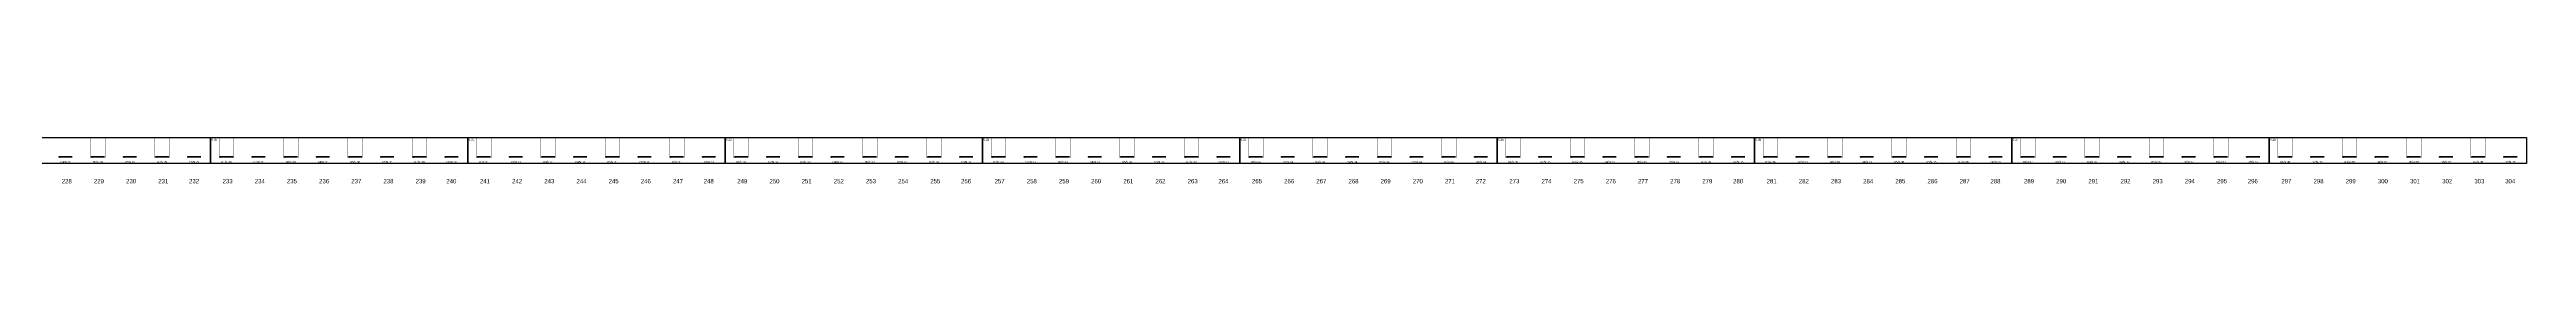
# Model space of a CAD drawing. Header units: inches. Extents: x -257 to 21868, y -296 to 108.
# Drawn here: x 16324 to 21868, y -57 to 46 of the extents above; entities that cross this region are included whole.
import ezdxf
from ezdxf.enums import TextEntityAlignment as Align

# ---------------------------------------------------------------- set-up
doc = ezdxf.new("R2010")
doc.units = ezdxf.units.IN
doc.header["$MEASUREMENT"] = 0
doc.layers.get('Defpoints').update_dxf_attribs({"color": 3})
doc.layers.add('NSE-Border', color=156, linetype='Continuous', plot=False)
doc.layers.add('NSE-Detail Border', color=7, linetype='Continuous')
doc.layers.add('NSE-Elev-Title', color=51, linetype='Continuous', lineweight=40)
doc.styles.add('004 - NSSM - Standard', font='arial.ttf', dxfattribs={"height": 0.4})
doc.styles.add('008 - NSSM - Standard', font='arial.ttf', dxfattribs={"height": 0.8})
doc.styles.add('048 - NSSM - Standard', font='arial.ttf', dxfattribs={"height": 4.8})
doc.styles.add('096 - NSSM - Standard', font='arial.ttf', dxfattribs={"height": 9.6})

# ---------------------------------------------------------------- blocks, each defined once
blk = doc.blocks.new('*U11')
at = {"ltscale": 0.0625}
blk.add_wipeout([(8.2, 1), (0, 1), (0, 0), (8.2, 0)], dxfattribs=at)
at = {"layer": 'Defpoints'}
blk.add_circle((0.7, 0.6), 0.281, dxfattribs=at)
at = {"layer": 'NSE-Border', "ltscale": 0.0625, "const_width": 0.1}
blk.add_lwpolyline([(0, 0), (8.2, 0), (8.2, 11.3), (0, 11.3)], close=True, dxfattribs=at)
at = {"layer": 'NSE-Elev-Title'}
blk.add_line((0.9, 0.6), (7.8, 0.6), dxfattribs=at)
at = {"layer": 'Defpoints', "style": '008 - NSSM - Standard'}
blk.add_attdef('DETAIL_NUMBER', text='', height=0.163, dxfattribs=at).set_placement((0.7, 0.6), align=Align.MIDDLE_CENTER)
at = {"layer": 'NSE-Elev-Title', "style": '004 - NSSM - Standard'}
blk.add_text('ARCH REF:', height=0.1, dxfattribs=at).set_placement((1.4, 0.5), align=Align.MIDDLE_CENTER)
for tag, p in [('DETAIL_DESCRIPTION', (1, 0.6)), ('ARCH_REF', (1.8, 0.4))]:
    blk.add_attdef(tag, p, '', height=0.1, dxfattribs=at)

msp = doc.modelspace()

# ---------------------------------------------------------------- block references
at = {"layer": 'NSE-Detail Border', "xscale": 4, "yscale": 4, "zscale": 4}
for p, values in [((16343.60623, 0.25), {'DETAIL_DESCRIPTION': 'Description', 'ARCH_REF': 'None', 'DETAIL_NUMBER': '04'}), ((16415.60623, 0.25), {'DETAIL_DESCRIPTION': 'Description', 'ARCH_REF': 'None', 'DETAIL_NUMBER': '05'}), ((16487.60623, 0.25), {'DETAIL_DESCRIPTION': 'Description', 'ARCH_REF': 'None', 'DETAIL_NUMBER': '06'}), ((16559.60623, 0.25), {'DETAIL_DESCRIPTION': 'Description', 'ARCH_REF': 'None', 'DETAIL_NUMBER': '07'}), ((16631.60623, 0.25), {'DETAIL_DESCRIPTION': 'Description', 'ARCH_REF': 'None', 'DETAIL_NUMBER': '08'}), ((16775.60623, 0.25), {'DETAIL_DESCRIPTION': 'Description', 'ARCH_REF': 'None', 'DETAIL_NUMBER': '02'}), ((16847.60623, 0.25), {'DETAIL_DESCRIPTION': 'Description', 'ARCH_REF': 'None', 'DETAIL_NUMBER': '03'}), ((16919.60623, 0.25), {'DETAIL_DESCRIPTION': 'Description', 'ARCH_REF': 'None', 'DETAIL_NUMBER': '04'}), ((16991.60623, 0.25), {'DETAIL_DESCRIPTION': 'Description', 'ARCH_REF': 'None', 'DETAIL_NUMBER': '05'}), ((17063.60623, 0.25), {'DETAIL_DESCRIPTION': 'Description', 'ARCH_REF': 'None', 'DETAIL_NUMBER': '06'}), ((17135.60623, 0.25), {'DETAIL_DESCRIPTION': 'Description', 'ARCH_REF': 'None', 'DETAIL_NUMBER': '07'}), ((17207.60623, 0.25), {'DETAIL_DESCRIPTION': 'Description', 'ARCH_REF': 'None', 'DETAIL_NUMBER': '08'}), ((17351.60623, 0.25), {'DETAIL_DESCRIPTION': 'Description', 'ARCH_REF': 'None', 'DETAIL_NUMBER': '02'}), ((17423.60623, 0.25), {'DETAIL_DESCRIPTION': 'Description', 'ARCH_REF': 'None', 'DETAIL_NUMBER': '03'}), ((17495.60623, 0.25), {'DETAIL_DESCRIPTION': 'Description', 'ARCH_REF': 'None', 'DETAIL_NUMBER': '04'}), ((17567.60623, 0.25), {'DETAIL_DESCRIPTION': 'Description', 'ARCH_REF': 'None', 'DETAIL_NUMBER': '05'}), ((17639.60623, 0.25), {'DETAIL_DESCRIPTION': 'Description', 'ARCH_REF': 'None', 'DETAIL_NUMBER': '06'}), ((17711.60623, 0.25), {'DETAIL_DESCRIPTION': 'Description', 'ARCH_REF': 'None', 'DETAIL_NUMBER': '07'}), ((17783.60623, 0.25), {'DETAIL_DESCRIPTION': 'Description', 'ARCH_REF': 'None', 'DETAIL_NUMBER': '08'}), ((17927.60623, 0.25), {'DETAIL_DESCRIPTION': 'Description', 'ARCH_REF': 'None', 'DETAIL_NUMBER': '02'}), ((17999.60623, 0.25), {'DETAIL_DESCRIPTION': 'Description', 'ARCH_REF': 'None', 'DETAIL_NUMBER': '03'}), ((18071.60623, 0.25), {'DETAIL_DESCRIPTION': 'Description', 'ARCH_REF': 'None', 'DETAIL_NUMBER': '04'}), ((18143.60623, 0.25), {'DETAIL_DESCRIPTION': 'Description', 'ARCH_REF': 'None', 'DETAIL_NUMBER': '05'}), ((18215.60623, 0.25), {'DETAIL_DESCRIPTION': 'Description', 'ARCH_REF': 'None', 'DETAIL_NUMBER': '06'}), ((18287.60623, 0.25), {'DETAIL_DESCRIPTION': 'Description', 'ARCH_REF': 'None', 'DETAIL_NUMBER': '07'}), ((18359.60623, 0.25), {'DETAIL_DESCRIPTION': 'Description', 'ARCH_REF': 'None', 'DETAIL_NUMBER': '08'}), ((18503.60623, 0.25), {'DETAIL_DESCRIPTION': 'Description', 'ARCH_REF': 'None', 'DETAIL_NUMBER': '02'}), ((18575.60623, 0.25), {'DETAIL_DESCRIPTION': 'Description', 'ARCH_REF': 'None', 'DETAIL_NUMBER': '03'}), ((18647.60623, 0.25), {'DETAIL_DESCRIPTION': 'Description', 'ARCH_REF': 'None', 'DETAIL_NUMBER': '04'}), ((18719.60623, 0.25), {'DETAIL_DESCRIPTION': 'Description', 'ARCH_REF': 'None', 'DETAIL_NUMBER': '05'}), ((18791.60623, 0.25), {'DETAIL_DESCRIPTION': 'Description', 'ARCH_REF': 'None', 'DETAIL_NUMBER': '06'}), ((18863.60623, 0.25), {'DETAIL_DESCRIPTION': 'Description', 'ARCH_REF': 'None', 'DETAIL_NUMBER': '07'}), ((18935.60623, 0.25), {'DETAIL_DESCRIPTION': 'Description', 'ARCH_REF': 'None', 'DETAIL_NUMBER': '08'}), ((19079.60623, 0.25), {'DETAIL_DESCRIPTION': 'Description', 'ARCH_REF': 'None', 'DETAIL_NUMBER': '02'}), ((19151.60623, 0.25), {'DETAIL_DESCRIPTION': 'Description', 'ARCH_REF': 'None', 'DETAIL_NUMBER': '03'}), ((19223.60623, 0.25), {'DETAIL_DESCRIPTION': 'Description', 'ARCH_REF': 'None', 'DETAIL_NUMBER': '04'}), ((19295.60623, 0.25), {'DETAIL_DESCRIPTION': 'Description', 'ARCH_REF': 'None', 'DETAIL_NUMBER': '05'}), ((19367.60623, 0.25), {'DETAIL_DESCRIPTION': 'Description', 'ARCH_REF': 'None', 'DETAIL_NUMBER': '06'}), ((19439.60623, 0.25), {'DETAIL_DESCRIPTION': 'Description', 'ARCH_REF': 'None', 'DETAIL_NUMBER': '07'}), ((19511.60623, 0.25), {'DETAIL_DESCRIPTION': 'Description', 'ARCH_REF': 'None', 'DETAIL_NUMBER': '08'}), ((19655.60623, 0.25), {'DETAIL_DESCRIPTION': 'Description', 'ARCH_REF': 'None', 'DETAIL_NUMBER': '02'}), ((19727.60623, 0.25), {'DETAIL_DESCRIPTION': 'Description', 'ARCH_REF': 'None', 'DETAIL_NUMBER': '03'}), ((19799.60623, 0.25), {'DETAIL_DESCRIPTION': 'Description', 'ARCH_REF': 'None', 'DETAIL_NUMBER': '04'}), ((19871.60623, 0.25), {'DETAIL_DESCRIPTION': 'Description', 'ARCH_REF': 'None', 'DETAIL_NUMBER': '05'}), ((19943.60623, 0.25), {'DETAIL_DESCRIPTION': 'Description', 'ARCH_REF': 'None', 'DETAIL_NUMBER': '06'}), ((20015.60623, 0.25), {'DETAIL_DESCRIPTION': 'Description', 'ARCH_REF': 'None', 'DETAIL_NUMBER': '07'}), ((20087.60623, 0.25), {'DETAIL_DESCRIPTION': 'Description', 'ARCH_REF': 'None', 'DETAIL_NUMBER': '08'}), ((20231.60623, 0.25), {'DETAIL_DESCRIPTION': 'Description', 'ARCH_REF': 'None', 'DETAIL_NUMBER': '02'}), ((20303.60623, 0.25), {'DETAIL_DESCRIPTION': 'Description', 'ARCH_REF': 'None', 'DETAIL_NUMBER': '03'}), ((20375.60623, 0.25), {'DETAIL_DESCRIPTION': 'Description', 'ARCH_REF': 'None', 'DETAIL_NUMBER': '04'}), ((20447.60623, 0.25), {'DETAIL_DESCRIPTION': 'Description', 'ARCH_REF': 'None', 'DETAIL_NUMBER': '05'}), ((20519.60623, 0.25), {'DETAIL_DESCRIPTION': 'Description', 'ARCH_REF': 'None', 'DETAIL_NUMBER': '06'}), ((20591.60623, 0.25), {'DETAIL_DESCRIPTION': 'Description', 'ARCH_REF': 'None', 'DETAIL_NUMBER': '07'}), ((20663.60623, 0.25), {'DETAIL_DESCRIPTION': 'Description', 'ARCH_REF': 'None', 'DETAIL_NUMBER': '08'}), ((20807.60623, 0.25), {'DETAIL_DESCRIPTION': 'Description', 'ARCH_REF': 'None', 'DETAIL_NUMBER': '02'}), ((20879.60623, 0.25), {'DETAIL_DESCRIPTION': 'Description', 'ARCH_REF': 'None', 'DETAIL_NUMBER': '03'}), ((20951.60623, 0.25), {'DETAIL_DESCRIPTION': 'Description', 'ARCH_REF': 'None', 'DETAIL_NUMBER': '04'}), ((21023.60623, 0.25), {'DETAIL_DESCRIPTION': 'Description', 'ARCH_REF': 'None', 'DETAIL_NUMBER': '05'}), ((21095.60623, 0.25), {'DETAIL_DESCRIPTION': 'Description', 'ARCH_REF': 'None', 'DETAIL_NUMBER': '06'}), ((21167.60623, 0.25), {'DETAIL_DESCRIPTION': 'Description', 'ARCH_REF': 'None', 'DETAIL_NUMBER': '07'}), ((21239.60623, 0.25), {'DETAIL_DESCRIPTION': 'Description', 'ARCH_REF': 'None', 'DETAIL_NUMBER': '08'}), ((21383.60623, 0.25), {'DETAIL_DESCRIPTION': 'Description', 'ARCH_REF': 'None', 'DETAIL_NUMBER': '02'}), ((21455.60623, 0.25), {'DETAIL_DESCRIPTION': 'Description', 'ARCH_REF': 'None', 'DETAIL_NUMBER': '03'}), ((21527.60623, 0.25), {'DETAIL_DESCRIPTION': 'Description', 'ARCH_REF': 'None', 'DETAIL_NUMBER': '04'}), ((21599.60623, 0.25), {'DETAIL_DESCRIPTION': 'Description', 'ARCH_REF': 'None', 'DETAIL_NUMBER': '05'}), ((21671.60623, 0.25), {'DETAIL_DESCRIPTION': 'Description', 'ARCH_REF': 'None', 'DETAIL_NUMBER': '06'}), ((21743.60623, 0.25), {'DETAIL_DESCRIPTION': 'Description', 'ARCH_REF': 'None', 'DETAIL_NUMBER': '07'}), ((21815.60623, 0.25), {'DETAIL_DESCRIPTION': 'Description', 'ARCH_REF': 'None', 'DETAIL_NUMBER': '08'})]:
    msp.add_blockref('*U11', p, dxfattribs=at).add_auto_attribs(values)

# ---------------------------------------------------------------- texts
at = {"layer": 'Defpoints', "char_height": 9.6, "attachment_point": 5, "style": '096 - NSSM - Standard'}
for s, insert in [('228', (16362.55361, -51.7797)), ('229', (16434.55361, -51.7797)), ('230', (16506.55361, -51.7797)), ('231', (16578.55361, -51.7797)), ('232', (16647.43356, -51.7797)), ('233', (16722.55361, -51.78298)), ('234', (16794.55361, -51.7797)), ('235', (16866.55361, -51.7797)), ('236', (16938.55361, -51.7797)), ('237', (17010.55361, -51.7797)), ('238', (17082.55361, -51.7797)), ('239', (17154.55361, -51.7797)), ('240', (17223.43356, -51.7797)), ('241', (17298.55361, -51.78298)), ('242', (17370.55361, -51.7797)), ('243', (17442.55361, -51.7797)), ('244', (17514.55361, -51.7797)), ('245', (17586.55361, -51.7797)), ('246', (17658.55361, -51.7797)), ('247', (17730.55361, -51.7797)), ('248', (17799.43356, -51.7797)), ('249', (17874.55361, -51.78298)), ('250', (17946.55361, -51.7797)), ('251', (18018.55361, -51.7797)), ('252', (18090.55361, -51.7797)), ('253', (18162.55361, -51.7797)), ('254', (18234.55361, -51.7797)), ('255', (18306.55361, -51.7797)), ('256', (18375.43356, -51.7797)), ('257', (18450.55361, -51.78298)), ('258', (18522.55361, -51.7797)), ('259', (18594.55361, -51.7797)), ('260', (18666.55361, -51.7797)), ('261', (18738.55361, -51.7797)), ('262', (18810.55361, -51.7797)), ('263', (18882.55361, -51.7797)), ('264', (18951.43356, -51.7797)), ('265', (19026.55361, -51.78298)), ('266', (19098.55361, -51.7797)), ('267', (19170.55361, -51.7797)), ('268', (19242.55361, -51.7797)), ('269', (19314.55361, -51.7797)), ('270', (19386.55361, -51.7797)), ('271', (19458.55361, -51.7797)), ('272', (19527.43356, -51.7797)), ('273', (19602.55361, -51.78298)), ('274', (19674.55361, -51.7797)), ('275', (19746.55361, -51.7797)), ('276', (19818.55361, -51.7797)), ('277', (19890.55361, -51.7797)), ('278', (19962.55361, -51.7797)), ('279', (20034.55361, -51.7797)), ('280', (20103.43356, -51.7797)), ('281', (20178.55361, -51.78298)), ('282', (20250.55361, -51.7797)), ('283', (20322.55361, -51.7797)), ('284', (20394.55361, -51.7797)), ('285', (20466.55361, -51.7797)), ('286', (20538.55361, -51.7797)), ('287', (20610.55361, -51.7797)), ('288', (20679.43356, -51.7797)), ('289', (20754.55361, -51.78298)), ('290', (20826.55361, -51.7797)), ('291', (20898.55361, -51.7797)), ('292', (20970.55361, -51.7797)), ('293', (21042.55361, -51.7797)), ('294', (21114.55361, -51.7797)), ('295', (21186.55361, -51.7797)), ('296', (21255.43356, -51.7797)), ('297', (21330.55361, -51.78298)), ('298', (21402.55361, -51.7797)), ('299', (21474.55361, -51.7797)), ('300', (21546.55361, -51.7797)), ('301', (21618.55361, -51.7797)), ('302', (21690.55361, -51.7797)), ('303', (21762.55361, -51.7797)), ('304', (21831.43356, -51.7797))]:
    msp.add_mtext_dynamic_manual_height_columns(s, width=16.3938227, gutter_width=0.5, heights=[0], dxfattribs=dict(at, insert=insert))

# ---------------------------------------------------------------- next in the draw order: linework, layer by layer
at = {"layer": 'Defpoints'}
msp.add_lwpolyline([(16107.94998, 46), (16683.94998, 46), (16683.94998, -11.75), (16107.94998, -11.75)], close=True, dxfattribs=at)

# ---------------------------------------------------------------- next in the draw order: texts
at = {"layer": 'Defpoints', "char_height": 4.8, "attachment_point": 2, "style": '048 - NSSM - Standard'}
for s, heights, insert in [('04/9.29', [0], (16359.94998, -6.28629)), ('05/9.29', [0], (16431.94998, -6.28629)), ('06/9.29', [4.96371], (16503.94998, -6.28629)), ('07/9.29', [0], (16575.94998, -6.28629)), ('08/9.29', [0], (16647.94998, -6.28629)), ('02/9.30', [0], (16791.94998, -6.28629)), ('03/9.30', [0], (16863.94998, -6.28629)), ('04/9.30', [0], (16935.94998, -6.28629)), ('05/9.30', [0], (17007.94998, -6.28629)), ('06/9.30', [4.96371], (17079.94998, -6.28629)), ('07/9.30', [0], (17151.94998, -6.28629)), ('08/9.30', [0], (17223.94998, -6.28629)), ('02/9.31', [0], (17367.94998, -6.28629)), ('03/9.31', [0], (17439.94998, -6.28629)), ('04/9.31', [0], (17511.94998, -6.28629)), ('05/9.31', [0], (17583.94998, -6.28629)), ('06/9.31', [4.96371], (17655.94998, -6.28629)), ('07/9.31', [0], (17727.94998, -6.28629)), ('08/9.31', [0], (17799.94998, -6.28629)), ('02/9.32', [0], (17943.94998, -6.28629)), ('03/9.32', [0], (18015.94998, -6.28629)), ('04/9.32', [0], (18087.94998, -6.28629)), ('05/9.32', [0], (18159.94998, -6.28629)), ('06/9.32', [4.96371], (18231.94998, -6.28629)), ('07/9.32', [0], (18303.94998, -6.28629)), ('08/9.32', [0], (18375.94998, -6.28629)), ('02/9.33', [0], (18519.94998, -6.28629)), ('03/9.33', [0], (18591.94998, -6.28629)), ('04/9.33', [0], (18663.94998, -6.28629)), ('05/9.33', [0], (18735.94998, -6.28629)), ('06/9.33', [4.96371], (18807.94998, -6.28629)), ('07/9.33', [0], (18879.94998, -6.28629)), ('08/9.33', [0], (18951.94998, -6.28629)), ('02/9.34', [0], (19095.94998, -6.28629)), ('03/9.34', [0], (19167.94998, -6.28629)), ('04/9.34', [0], (19239.94998, -6.28629)), ('05/9.34', [0], (19311.94998, -6.28629)), ('06/9.34', [4.96371], (19383.94998, -6.28629)), ('07/9.34', [0], (19455.94998, -6.28629)), ('08/9.34', [0], (19527.94998, -6.28629)), ('02/9.35', [0], (19671.94998, -6.28629)), ('03/9.35', [0], (19743.94998, -6.28629)), ('04/9.35', [0], (19815.94998, -6.28629)), ('05/9.35', [0], (19887.94998, -6.28629)), ('06/9.35', [4.96371], (19959.94998, -6.28629)), ('07/9.35', [0], (20031.94998, -6.28629)), ('08/9.35', [0], (20103.94998, -6.28629)), ('02/9.36', [0], (20247.94998, -6.28629)), ('03/9.36', [0], (20319.94998, -6.28629)), ('04/9.36', [0], (20391.94998, -6.28629)), ('05/9.36', [0], (20463.94998, -6.28629)), ('06/9.36', [4.96371], (20535.94998, -6.28629)), ('07/9.36', [0], (20607.94998, -6.28629)), ('08/9.36', [0], (20679.94998, -6.28629)), ('02/9.37', [0], (20823.94998, -6.28629)), ('03/9.37', [0], (20895.94998, -6.28629)), ('04/9.37', [0], (20967.94998, -6.28629)), ('05/9.37', [0], (21039.94998, -6.28629)), ('06/9.37', [4.96371], (21111.94998, -6.28629)), ('07/9.37', [0], (21183.94998, -6.28629)), ('08/9.37', [0], (21255.94998, -6.28629)), ('02/9.38', [0], (21399.94998, -6.28629)), ('03/9.38', [0], (21471.94998, -6.28629)), ('04/9.38', [0], (21543.94998, -6.28629)), ('05/9.38', [0], (21615.94998, -6.28629)), ('06/9.38', [4.96371], (21687.94998, -6.28629)), ('07/9.38', [0], (21759.94998, -6.28629)), ('08/9.38', [0], (21831.94998, -6.28629))]:
    msp.add_mtext_dynamic_manual_height_columns(s, width=15.7513444, gutter_width=2, heights=heights, dxfattribs=dict(at, insert=insert))

# ---------------------------------------------------------------- next in the draw order: block references
at = {"layer": 'NSE-Detail Border', "xscale": 4, "yscale": 4, "zscale": 4}
msp.add_blockref('*U11', (16703.60623, 0.25), dxfattribs=at).add_auto_attribs({'DETAIL_DESCRIPTION': 'Description', 'ARCH_REF': 'None', 'DETAIL_NUMBER': '01'})

# ---------------------------------------------------------------- next in the draw order: linework, layer by layer
at = {"layer": 'Defpoints'}
msp.add_lwpolyline([(16683.94998, 46), (17259.94998, 46), (17259.94998, -11.75), (16683.94998, -11.75)], close=True, dxfattribs=at)

# ---------------------------------------------------------------- next in the draw order: texts
at = {"layer": 'Defpoints', "char_height": 4.8, "style": '048 - NSSM - Standard'}
for s, insert, attachment_point in [('9.30', (16685.94998, 44), 1), ('01/9.30', (16719.94998, -6.28629), 2)]:
    msp.add_mtext_dynamic_manual_height_columns(s, width=15.7513444, gutter_width=2, heights=[0], dxfattribs=dict(at, insert=insert, attachment_point=attachment_point))

# ---------------------------------------------------------------- next in the draw order: block references
at = {"layer": 'NSE-Detail Border', "xscale": 4, "yscale": 4, "zscale": 4}
msp.add_blockref('*U11', (17279.60623, 0.25), dxfattribs=at).add_auto_attribs({'DETAIL_DESCRIPTION': 'Description', 'ARCH_REF': 'None', 'DETAIL_NUMBER': '01'})

# ---------------------------------------------------------------- next in the draw order: linework, layer by layer
at = {"layer": 'Defpoints'}
msp.add_lwpolyline([(17259.94998, 46), (17835.94998, 46), (17835.94998, -11.75), (17259.94998, -11.75)], close=True, dxfattribs=at)

# ---------------------------------------------------------------- next in the draw order: texts
at = {"layer": 'Defpoints', "char_height": 4.8, "style": '048 - NSSM - Standard'}
for s, insert, attachment_point in [('9.31', (17261.94998, 44), 1), ('01/9.31', (17295.94998, -6.28629), 2)]:
    msp.add_mtext_dynamic_manual_height_columns(s, width=15.7513444, gutter_width=2, heights=[0], dxfattribs=dict(at, insert=insert, attachment_point=attachment_point))

# ---------------------------------------------------------------- next in the draw order: block references
at = {"layer": 'NSE-Detail Border', "xscale": 4, "yscale": 4, "zscale": 4}
msp.add_blockref('*U11', (17855.60623, 0.25), dxfattribs=at).add_auto_attribs({'DETAIL_DESCRIPTION': 'Description', 'ARCH_REF': 'None', 'DETAIL_NUMBER': '01'})

# ---------------------------------------------------------------- next in the draw order: linework, layer by layer
at = {"layer": 'Defpoints'}
msp.add_lwpolyline([(17835.94998, 46), (18411.94998, 46), (18411.94998, -11.75), (17835.94998, -11.75)], close=True, dxfattribs=at)

# ---------------------------------------------------------------- next in the draw order: texts
at = {"layer": 'Defpoints', "char_height": 4.8, "style": '048 - NSSM - Standard'}
for s, insert, attachment_point in [('9.32', (17837.94998, 44), 1), ('01/9.32', (17871.94998, -6.28629), 2)]:
    msp.add_mtext_dynamic_manual_height_columns(s, width=15.7513444, gutter_width=2, heights=[0], dxfattribs=dict(at, insert=insert, attachment_point=attachment_point))

# ---------------------------------------------------------------- next in the draw order: block references
at = {"layer": 'NSE-Detail Border', "xscale": 4, "yscale": 4, "zscale": 4}
msp.add_blockref('*U11', (18431.60623, 0.25), dxfattribs=at).add_auto_attribs({'DETAIL_DESCRIPTION': 'Description', 'ARCH_REF': 'None', 'DETAIL_NUMBER': '01'})

# ---------------------------------------------------------------- next in the draw order: linework, layer by layer
at = {"layer": 'Defpoints'}
msp.add_lwpolyline([(18411.94998, 46), (18987.94998, 46), (18987.94998, -11.75), (18411.94998, -11.75)], close=True, dxfattribs=at)

# ---------------------------------------------------------------- next in the draw order: texts
at = {"layer": 'Defpoints', "char_height": 4.8, "style": '048 - NSSM - Standard'}
for s, insert, attachment_point in [('9.33', (18413.94998, 44), 1), ('01/9.33', (18447.94998, -6.28629), 2)]:
    msp.add_mtext_dynamic_manual_height_columns(s, width=15.7513444, gutter_width=2, heights=[0], dxfattribs=dict(at, insert=insert, attachment_point=attachment_point))

# ---------------------------------------------------------------- next in the draw order: block references
at = {"layer": 'NSE-Detail Border', "xscale": 4, "yscale": 4, "zscale": 4}
msp.add_blockref('*U11', (19007.60623, 0.25), dxfattribs=at).add_auto_attribs({'DETAIL_DESCRIPTION': 'Description', 'ARCH_REF': 'None', 'DETAIL_NUMBER': '01'})

# ---------------------------------------------------------------- next in the draw order: linework, layer by layer
at = {"layer": 'Defpoints'}
msp.add_lwpolyline([(18987.94998, 46), (19563.94998, 46), (19563.94998, -11.75), (18987.94998, -11.75)], close=True, dxfattribs=at)

# ---------------------------------------------------------------- next in the draw order: texts
at = {"layer": 'Defpoints', "char_height": 4.8, "style": '048 - NSSM - Standard'}
for s, insert, attachment_point in [('9.34', (18989.94998, 44), 1), ('01/9.34', (19023.94998, -6.28629), 2)]:
    msp.add_mtext_dynamic_manual_height_columns(s, width=15.7513444, gutter_width=2, heights=[0], dxfattribs=dict(at, insert=insert, attachment_point=attachment_point))

# ---------------------------------------------------------------- next in the draw order: block references
at = {"layer": 'NSE-Detail Border', "xscale": 4, "yscale": 4, "zscale": 4}
msp.add_blockref('*U11', (19583.60623, 0.25), dxfattribs=at).add_auto_attribs({'DETAIL_DESCRIPTION': 'Description', 'ARCH_REF': 'None', 'DETAIL_NUMBER': '01'})

# ---------------------------------------------------------------- next in the draw order: linework, layer by layer
at = {"layer": 'Defpoints'}
msp.add_lwpolyline([(19563.94998, 46), (20139.94998, 46), (20139.94998, -11.75), (19563.94998, -11.75)], close=True, dxfattribs=at)

# ---------------------------------------------------------------- next in the draw order: texts
at = {"layer": 'Defpoints', "char_height": 4.8, "style": '048 - NSSM - Standard'}
for s, insert, attachment_point in [('9.35', (19565.94998, 44), 1), ('01/9.35', (19599.94998, -6.28629), 2)]:
    msp.add_mtext_dynamic_manual_height_columns(s, width=15.7513444, gutter_width=2, heights=[0], dxfattribs=dict(at, insert=insert, attachment_point=attachment_point))

# ---------------------------------------------------------------- next in the draw order: block references
at = {"layer": 'NSE-Detail Border', "xscale": 4, "yscale": 4, "zscale": 4}
msp.add_blockref('*U11', (20159.60623, 0.25), dxfattribs=at).add_auto_attribs({'DETAIL_DESCRIPTION': 'Description', 'ARCH_REF': 'None', 'DETAIL_NUMBER': '01'})

# ---------------------------------------------------------------- next in the draw order: linework, layer by layer
at = {"layer": 'Defpoints'}
msp.add_lwpolyline([(20139.94998, 46), (20715.94998, 46), (20715.94998, -11.75), (20139.94998, -11.75)], close=True, dxfattribs=at)

# ---------------------------------------------------------------- next in the draw order: texts
at = {"layer": 'Defpoints', "char_height": 4.8, "style": '048 - NSSM - Standard'}
for s, insert, attachment_point in [('9.36', (20141.94998, 44), 1), ('01/9.36', (20175.94998, -6.28629), 2)]:
    msp.add_mtext_dynamic_manual_height_columns(s, width=15.7513444, gutter_width=2, heights=[0], dxfattribs=dict(at, insert=insert, attachment_point=attachment_point))

# ---------------------------------------------------------------- next in the draw order: block references
at = {"layer": 'NSE-Detail Border', "xscale": 4, "yscale": 4, "zscale": 4}
msp.add_blockref('*U11', (20735.60623, 0.25), dxfattribs=at).add_auto_attribs({'DETAIL_DESCRIPTION': 'Description', 'ARCH_REF': 'None', 'DETAIL_NUMBER': '01'})

# ---------------------------------------------------------------- next in the draw order: linework, layer by layer
at = {"layer": 'Defpoints'}
msp.add_lwpolyline([(20715.94998, 46), (21291.94998, 46), (21291.94998, -11.75), (20715.94998, -11.75)], close=True, dxfattribs=at)

# ---------------------------------------------------------------- next in the draw order: texts
at = {"layer": 'Defpoints', "char_height": 4.8, "style": '048 - NSSM - Standard'}
for s, insert, attachment_point in [('9.37', (20717.94998, 44), 1), ('01/9.37', (20751.94998, -6.28629), 2)]:
    msp.add_mtext_dynamic_manual_height_columns(s, width=15.7513444, gutter_width=2, heights=[0], dxfattribs=dict(at, insert=insert, attachment_point=attachment_point))

# ---------------------------------------------------------------- next in the draw order: block references
at = {"layer": 'NSE-Detail Border', "xscale": 4, "yscale": 4, "zscale": 4}
msp.add_blockref('*U11', (21311.60623, 0.25), dxfattribs=at).add_auto_attribs({'DETAIL_DESCRIPTION': 'Description', 'ARCH_REF': 'None', 'DETAIL_NUMBER': '01'})

# ---------------------------------------------------------------- next in the draw order: linework, layer by layer
at = {"layer": 'Defpoints'}
msp.add_lwpolyline([(21291.94998, 46), (21867.94998, 46), (21867.94998, -11.75), (21291.94998, -11.75)], close=True, dxfattribs=at)

# ---------------------------------------------------------------- next in the draw order: texts
at = {"layer": 'Defpoints', "char_height": 4.8, "style": '048 - NSSM - Standard'}
for s, insert, attachment_point in [('9.38', (21293.94998, 44), 1), ('01/9.38', (21327.94998, -6.28629), 2)]:
    msp.add_mtext_dynamic_manual_height_columns(s, width=15.7513444, gutter_width=2, heights=[0], dxfattribs=dict(at, insert=insert, attachment_point=attachment_point))

doc.saveas('drawing.dxf')
